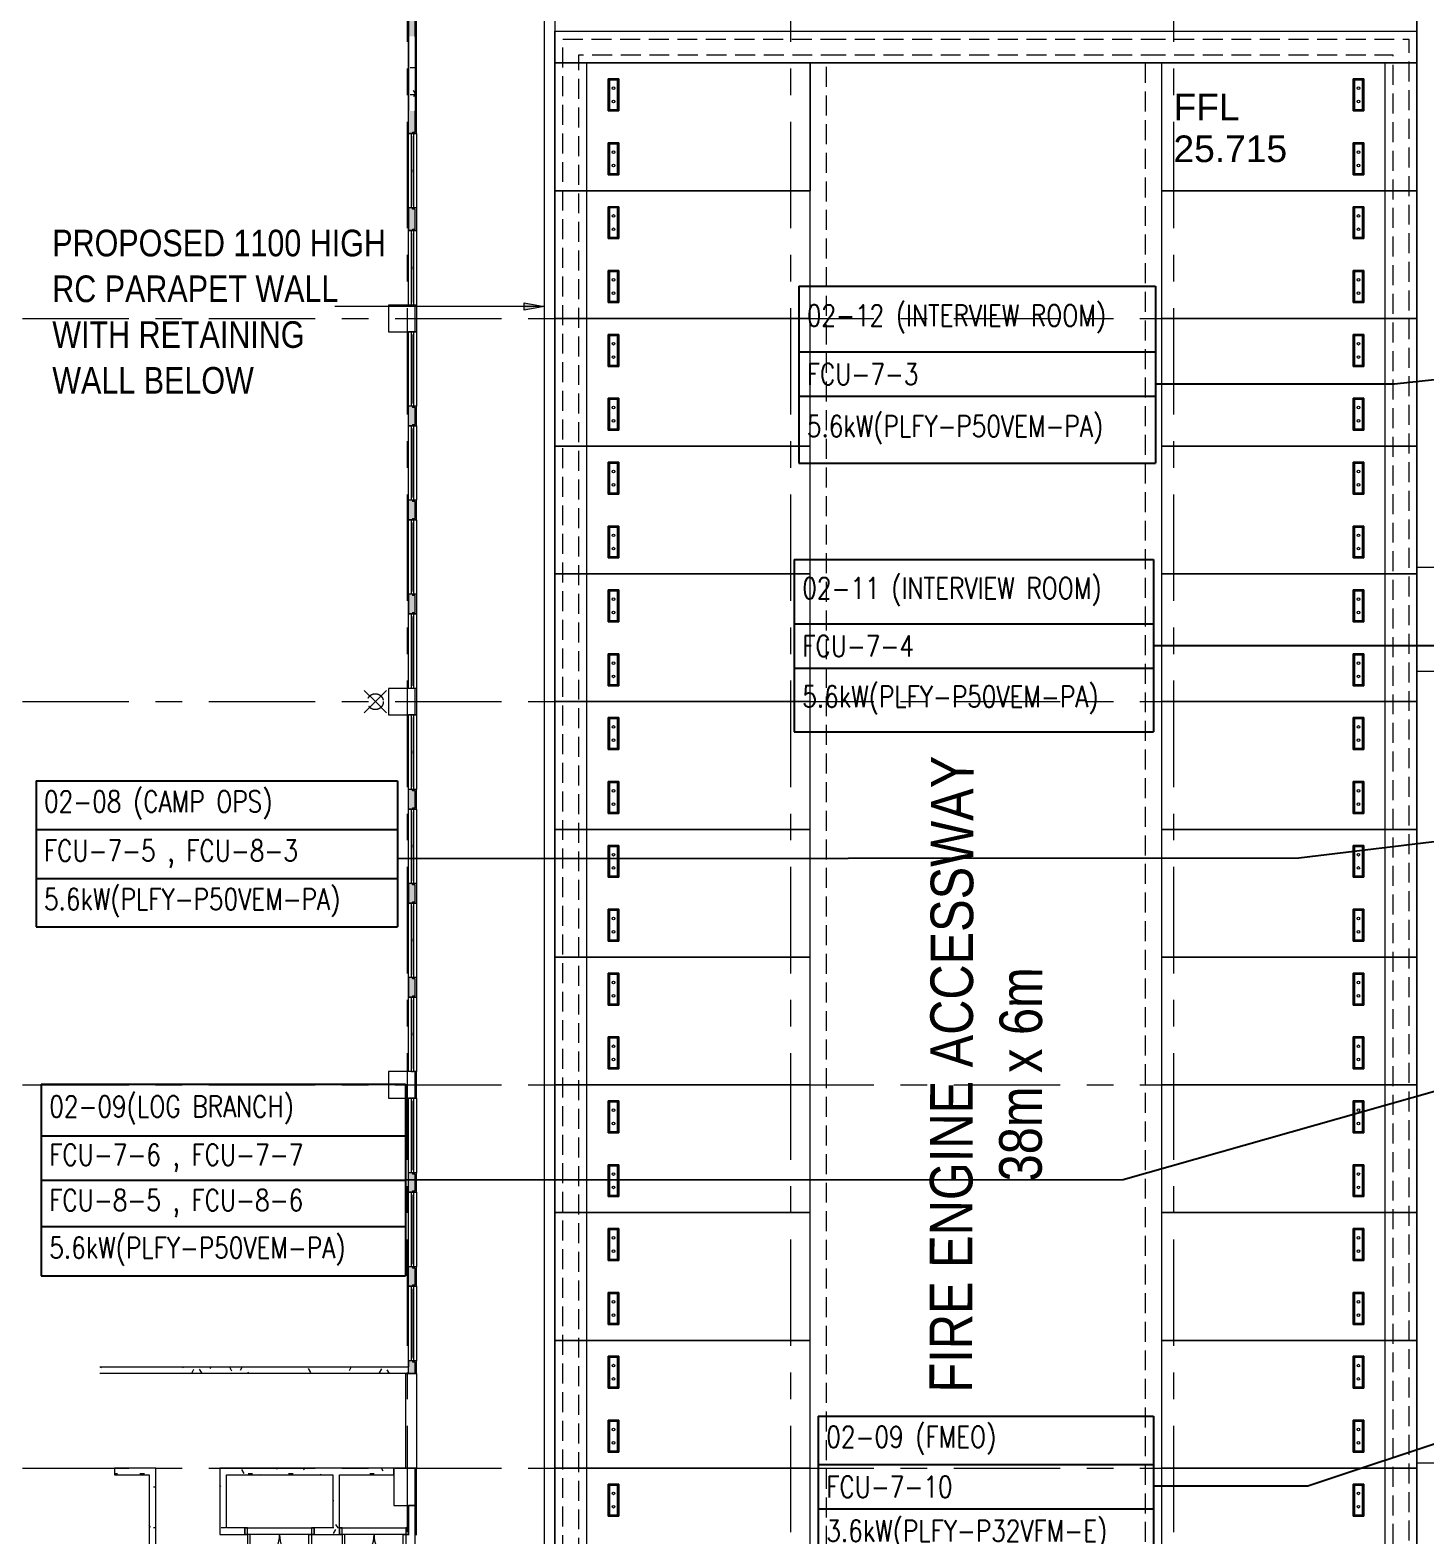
# Model space of a CAD drawing. Header units: millimetres. Extents: x 50620 to 404449, y -131543 to 97.
# Drawn here: x 320024 to 346237, y -108453 to -80181 of the extents above; entities that cross this region are included whole.
import ezdxf

# ---------------------------------------------------------------- set-up
doc = ezdxf.new("R2010")
doc.units = ezdxf.units.MM
doc.linetypes.add('IDA - Grid Line', pattern=[3500, 2000, -500, 500, -500])
doc.linetypes.add('IDA - Hidden 065', pattern=[537.5, 375, -162.5])
for name, color, linetype, lineweight in [('A-_ANOT----_D-1', 8, 'Continuous', 0), ('A-_ANOTTEXT_T', 8, 'Continuous', 0), ('A-_DETA----_E-1', 8, 'Continuous', 9), ('A-_DETA----_E-10', 8, 'IDA - Hidden 065', 9), ('A-_DETA----_E-2', 8, 'IDA - Hidden 065', 9), ('A-_DETA----_ED-2', 8, 'IDA - Hidden 065', 9), ('A-_DOOR----_E', 8, 'Continuous', 9), ('A-_FLOR----_E', 8, 'Continuous', 9), ('A-_FURT----_E', 8, 'Continuous', 9), ('A-_HANR----_E1', 8, 'Continuous', 9), ('A-_HANR----_E3', 8, 'Continuous', 9), ('A-_WALL----_E', 8, 'Continuous', 9), ('A-_WALL----_E-1', 8, 'Continuous', 18), ('A-_WALL----_H-1', 8, 'Continuous', 9), ('A-_WALL----_H-2', 8, 'Continuous', 9), ('A-_WALLPRTN_E', 8, 'Continuous', 9), ('A-_WALLPRTN_E-1', 8, 'Continuous', 18), ('A-_WIND----_E', 8, 'Continuous', 9), ('C-_CPRK----_E', 8, 'Continuous', 9), ('C-PRKG-____-OTLN', 8, 'Continuous', 0), ('C-PRKG-____-OTLN-1', 8, 'Continuous', 0), ('E-LIGHT----E', 8, 'Continuous', 9), ('M-_ARCHI', 8, 'Continuous', 5), ('M_ACMV_ANNOTATION', 7, 'Continuous', 20), ('S-_COLN----_E', 8, 'Continuous', 5), ('S-_COLN----_E-1', 8, 'Continuous', 5)]:
    doc.layers.add(name, color=color, linetype=linetype, lineweight=lineweight)
doc.layers.add('C-PRKG-____-OTLN-2', color=7, linetype='Continuous', lineweight=0, true_color=0x999999)
doc.layers.add('S-_ANOTGRID_E-1', color=9, linetype='IDA - Grid Line', lineweight=5, true_color=0x808080)
doc.styles.add('Arial Narrow', font='ARIALN.TTF', dxfattribs={"height": 100})
doc.styles.add('Arial Narrow_2', font='ARIALN.TTF', dxfattribs={"height": 90})
doc.styles.add('Arial_4', font='arial.ttf', dxfattribs={"height": 500})
doc.styles.add('SIMPLEX', font='simplex.shx', dxfattribs={"width": 0.8})
doc.styles.get("Standard").update_dxf_attribs({"font": 'arial.ttf'})
doc.dimstyles.get("Standard").update_dxf_attribs({"dimtxt": 200, "dimasz": 150, "dimexe": 0.18, "dimexo": 0.0625, "dimgap": 10, "dimtad": 1, "dimtih": 1, "dimtoh": 1, "dimdec": 0, "dimzin": 0, "dimdsep": 46, "dimtxsty": 'Standard', "dimcen": 0.09, "dimclrd": 256, "dimclre": 256, "dimclrt": 256, "dimadec": 0, "dimazin": 0, "dimtfac": 1, "dimtdec": 0, "dimtofl": 0, "dimtmove": 0, "dimatfit": 3, "dimfxl": 1, "dimtolj": 1, "dimtzin": 0, "dimarcsym": 1})
pattern_1 = [(6e-11, (102886.37, 38752.37), (1016, 254), [83.82, -678.18, 83.82, -678.18, -4064]), (6e-11, (102886.37, 38752.37), (1016, 254), [-1524, 83.82, -1440.18, 83.82, -678.18, -1778]), (6e-11, (102886.37, 38752.37), (1016, 254), [-3810, 83.82, -424.18, 83.82, -1186.18]), (120, (103267.37, 38879.37), (-727.97045, 752.8818), [83.82, -678.18, 83.82, -678.18, -4064]), (120, (103267.37, 38879.37), (-727.97045, 752.8818), [-1524, 83.82, -1440.18, 83.82, -678.18, -1778]), (120, (103267.37, 38879.37), (-727.97045, 752.8818), [-3810, 83.82, -424.18, 83.82, -1186.18]), (240, (103394.37, 39387.37), (-288.02955, -1006.8818), [83.82, -678.18, 83.82, -678.18, -4064]), (240, (103394.37, 39387.37), (-288.02955, -1006.8818), [-1524, 83.82, -1440.18, 83.82, -678.18, -1778]), (240, (103394.37, 39387.37), (-288.02955, -1006.8818), [-3810, 83.82, -424.18, 83.82, -1186.18])]

# ---------------------------------------------------------------- blocks, each defined once
blk = doc.blocks.new('*T66')
at = {"layer": 'M_ACMV_ANNOTATION', "color": 0, "linetype": 'ByBlock', "lineweight": -2, "transparency": 16777216}
for p, q in [((0, 0), (6700, 0)), ((0, 0), (0, -3326)), ((6700, 0), (6700, -3326)), ((0, -1237), (6700, -1237)), ((0, -2070), (6700, -2070)), ((0, -3326), (6700, -3326))]:
    blk.add_line(p, q, dxfattribs=at)
at = {"layer": 'M_ACMV_ANNOTATION', "transparency": 16777216, "char_height": 400, "width": 6399.61, "attachment_point": 4, "style": 'SIMPLEX'}
for s, insert in [('02-12 (INTERVIEW ROOM)', (150, -619)), ('{\\Fsimplex|c0;FCU-7-3}', (150, -1654)), ('{\\Fsimplex|c0;5.6kW(PLFY-P50VEM-PA)}', (150, -2698))]:
    blk.add_mtext(s, dxfattribs=dict(at, insert=insert))
blk = doc.blocks.new('*T67')
at = {"layer": 'M_ACMV_ANNOTATION', "color": 0, "linetype": 'ByBlock', "lineweight": -2, "transparency": 16777216}
for p, q in [((0, 0), (6751, 0)), ((0, 0), (0, -3237)), ((6751, 0), (6751, -3237)), ((0, -1206), (6751, -1206)), ((0, -2039), (6751, -2039)), ((0, -3237), (6751, -3237))]:
    blk.add_line(p, q, dxfattribs=at)
at = {"layer": 'M_ACMV_ANNOTATION', "transparency": 16777216, "char_height": 400, "width": 6451.01, "attachment_point": 4, "style": 'SIMPLEX'}
for s, insert in [('02-11 (INTERVIEW ROOM)', (150, -603)), ('{\\Fsimplex|c0;FCU-7-4}', (150, -1622)), ('{\\Fsimplex|c0;5.6kW(PLFY-P50VEM-PA)}', (150, -2638))]:
    blk.add_mtext(s, dxfattribs=dict(at, insert=insert))
blk = doc.blocks.new('*T68')
at = {"layer": 'M_ACMV_ANNOTATION', "color": 0, "linetype": 'ByBlock', "lineweight": -2, "transparency": 16777216}
for p, q in [((0, 0), (6794, 0)), ((0, 0), (0, -2743)), ((6794, 0), (6794, -2743)), ((0, -910), (6794, -910)), ((0, -1833), (6794, -1833)), ((0, -2743), (6794, -2743))]:
    blk.add_line(p, q, dxfattribs=at)
at = {"layer": 'M_ACMV_ANNOTATION', "transparency": 16777216, "char_height": 400, "width": 6493.61, "attachment_point": 4, "style": 'SIMPLEX'}
for s, insert in [('02-08 (CAMP OPS)', (150, -455)), ('{\\Fsimplex|c0;FCU-7-5 , FCU-8-3}', (150, -1371)), ('{\\Fsimplex|c0;5.6kW(PLFY-P50VEM-PA)}', (150, -2288))]:
    blk.add_mtext(s, dxfattribs=dict(at, insert=insert))
blk = doc.blocks.new('*T72')
at = {"layer": 'M_ACMV_ANNOTATION', "color": 0, "linetype": 'ByBlock', "lineweight": -2, "transparency": 16777216}
for p, q in [((0, 0), (6848, 0)), ((0, 0), (0, -3601)), ((6848, 0), (6848, -3601)), ((0, -968), (6848, -968)), ((0, -1802), (6848, -1802)), ((0, -2673), (6848, -2673)), ((0, -3601), (6848, -3601))]:
    blk.add_line(p, q, dxfattribs=at)
at = {"layer": 'M_ACMV_ANNOTATION', "transparency": 16777216, "char_height": 400, "width": 6547.96, "attachment_point": 4, "style": 'SIMPLEX'}
for s, insert in [('02-09(LOG BRANCH)', (150, -484)), ('{\\Fsimplex|c0;FCU-7-6 , FCU-7-7}', (150, -1385)), ('{\\Fsimplex|c0;FCU-8-5 , FCU-8-6}', (150, -2237)), ('{\\Fsimplex|c0;5.6kW(PLFY-P50VEM-PA)}', (150, -3137))]:
    blk.add_mtext(s, dxfattribs=dict(at, insert=insert))
blk = doc.blocks.new('*T91')
at = {"layer": 'M_ACMV_ANNOTATION', "color": 0, "linetype": 'ByBlock', "lineweight": -2, "transparency": 16777216}
for p, q in [((0, 0), (6300, 0)), ((0, 0), (0, -2695)), ((6300, 0), (6300, -2695)), ((0, -910), (6300, -910)), ((0, -1743), (6300, -1743)), ((0, -2695), (6300, -2695))]:
    blk.add_line(p, q, dxfattribs=at)
at = {"layer": 'M_ACMV_ANNOTATION', "transparency": 16777216, "char_height": 400, "width": 6000, "attachment_point": 4, "style": 'SIMPLEX'}
for s, insert in [('02-09 (FMEO)', (150, -455)), ('FCU-7-10', (150, -1326)), ('3.6kW(PLFY-P32VFM-E)', (150, -2219))]:
    blk.add_mtext(s, dxfattribs=dict(at, insert=insert))
blk = doc.blocks.new('IDA - F - Double - Swing - 1300L X 2130H - B3-FTD03 - 2HR-5076456-BLK 2 2ND STOREY PLAN')
at = {"layer": 'A-_DOOR----_E'}
for p, q in [((-600, 662.5), (-550, 662.5)), ((-600, 62.5), (-600, 662.5)), ((-550, 662.5), (-550, 62.5)), ((600, 662.5), (550, 662.5)), ((550, 662.5), (550, 62.5)), ((600, 62.5), (600, 662.5)), ((-600, 62.5), (-650, 62.5)), ((-650, 62.5), (-650, -62.5)), ((-550, 62.5), (-600, 62.5)), ((-600, -62.5), (-600, 62.5)), ((550, 62.5), (600, 62.5)), ((650, 62.5), (600, 62.5)), ((600, 62.5), (600, -62.5)), ((650, -62.5), (650, 62.5)), ((-650, -62.5), (-600, -62.5)), ((600, -62.5), (650, -62.5))]:
    blk.add_line(p, q, dxfattribs=at)
for centre, start, end in [((-600, 62.5), 360, 90), ((600, 62.5), 90, 180)]:
    blk.add_arc(centre, 600, start, end, dxfattribs=at)
blk = doc.blocks.new('IDA - Casement w Top Hung - 2 Panels - 1400L X 1500H - B3-AW05-5114200-BLK 2 2ND STOREY PLAN')
at = {"layer": 'A-_WIND----_E'}
for p, q in [((-700, 17.5), (700, 17.5)), ((-700, 17.5), (-700, -17.5)), ((-650, 17.5), (-615, 17.5)), ((-650, 17.5), (-25, 17.5)), ((-650, 17.5), (650, 17.5)), ((-650, 17.5), (650, 17.5)), ((-615, 17.5), (-35, 17.5)), ((-615, 17.5), (-60, 17.5)), ((-35, 17.5), (0, 17.5)), ((25, 17.5), (-24.9, 17.5)), ((0, 17.5), (35, 17.5)), ((25, 17.5), (650, 17.5)), ((35, 17.5), (615, 17.5)), ((60, 17.5), (615, 17.5)), ((615, 17.5), (650, 17.5)), ((700, 17.5), (700, -17.5)), ((700, -17.5), (-700, -17.5)), ((-615, -17.5), (-650, -17.5)), ((-25, -17.5), (-650, -17.5)), ((650, -17.5), (-650, -17.5)), ((-650, -17.5), (650, -17.5)), ((-35, -17.5), (-615, -17.5)), ((-60, -17.5), (-615, -17.5)), ((0, -17.5), (-35, -17.5)), ((25, -17.5), (-24.9, -17.5)), ((35, -17.5), (0, -17.5)), ((650, -17.5), (25, -17.5)), ((615, -17.5), (35, -17.5)), ((615, -17.5), (60, -17.5)), ((650, -17.5), (615, -17.5))]:
    blk.add_line(p, q, dxfattribs=at)
blk = doc.blocks.new('IDA - Casement w Top Hung - 2 Panels - 1400L X 1500H - B3-AW05-5114201-BLK 2 2ND STOREY PLAN')
at = {"layer": 'A-_WIND----_E'}
for p, q in [((-700, 17.5), (700, 17.5)), ((-700, 17.5), (-700, -17.5)), ((-615, 17.5), (-650, 17.5)), ((-650, 17.5), (-25, 17.5)), ((-650, 17.5), (650, 17.5)), ((650, 17.5), (-650, 17.5)), ((-35, 17.5), (-615, 17.5)), ((-615, 17.5), (-60, 17.5)), ((0, 17.5), (-35, 17.5)), ((-24.9, 17.5), (25, 17.5)), ((35, 17.5), (0, 17.5)), ((25, 17.5), (650, 17.5)), ((615, 17.5), (35, 17.5)), ((60, 17.5), (615, 17.5)), ((650, 17.5), (615, 17.5)), ((700, 17.5), (700, -17.5)), ((700, -17.5), (-700, -17.5)), ((-650, -17.5), (-615, -17.5)), ((-25, -17.5), (-650, -17.5)), ((650, -17.5), (-650, -17.5)), ((650, -17.5), (-650, -17.5)), ((-615, -17.5), (-35, -17.5)), ((-60, -17.5), (-615, -17.5)), ((-35, -17.5), (0, -17.5)), ((-24.9, -17.5), (25, -17.5)), ((0, -17.5), (35, -17.5)), ((650, -17.5), (25, -17.5)), ((35, -17.5), (615, -17.5)), ((615, -17.5), (60, -17.5)), ((615, -17.5), (650, -17.5))]:
    blk.add_line(p, q, dxfattribs=at)
blk = doc.blocks.new('Railing - Railing-3375324-BLK 2 2ND STOREY PLAN')
at = {"layer": 'A-_HANR----_E3'}
for p, q in [((71972, -6126), (72172, -6126)), ((71972, -7901), (71972, -6126)), ((72172, -6126), (72172, -7901)), ((72172, -7901), (71972, -7901))]:
    blk.add_line(p, q, dxfattribs=at)
blk = doc.blocks.new('IDA - Rectangle Column - 500 x 500-6223883-BLK 2 2ND STOREY PLAN')
at = {"layer": 'S-_COLN----_E-1'}
for p, q in [((250, 250), (-250, 250)), ((-250, 250), (-250, -250)), ((250, -250), (250, 250)), ((-250, -250), (250, -250))]:
    blk.add_line(p, q, dxfattribs=at)
blk = doc.blocks.new('IDA - Rectangle Column - 400 x 700-6230627-BLK 2 2ND STOREY PLAN')
at = {"layer": 'S-_COLN----_E-1'}
for p, q in [((200, 350), (-200, 350)), ((-200, 350), (-200, -350)), ((200, -350), (200, 350)), ((-200, -350), (200, -350))]:
    blk.add_line(p, q, dxfattribs=at)
blk = doc.blocks.new('IDA- Fire Extinguisher - 9kg ABC-6822011-BLK 2 2ND STOREY PLAN')
at = {"layer": 'A-_DETA----_ED-2'}
for p in [(-212, -38), (-212, -462), (212, -38), (212, -462)]:
    blk.add_line(p, (0, -250), dxfattribs=at)
blk.add_circle((0, -250), 150, dxfattribs=at)
blk = doc.blocks.new('IDA - Parking Lots - 4800L X 2400W - Non Perforated-5072218-SITE_2ND STOREY PLAN')
at = {"layer": 'C-PRKG-____-OTLN'}
for p, q in [((0, 0), (0, -4800)), ((900, -1000), (300, -1000)), ((300, -1000), (300, -1200)), ((300, -1000), (900, -1000)), ((300, -1000), (325, -1025)), ((300, -1200), (300, -1000)), ((875, -1025), (325, -1025)), ((325, -1025), (325, -1175)), ((900, -1000), (875, -1025)), ((875, -1175), (875, -1025)), ((900, -1200), (900, -1000)), ((900, -1000), (900, -1200)), ((1500, -1000), (2100, -1000)), ((1500, -1000), (1525, -1025)), ((1500, -1200), (1500, -1000)), ((2100, -1000), (1500, -1000)), ((1500, -1000), (1500, -1200)), ((2075, -1025), (1525, -1025)), ((1525, -1025), (1525, -1175)), ((2100, -1000), (2075, -1025)), ((2075, -1175), (2075, -1025)), ((2100, -1000), (2100, -1200)), ((2100, -1200), (2100, -1000)), ((325, -1175), (300, -1200)), ((300, -1200), (900, -1200)), ((900, -1200), (300, -1200)), ((325, -1175), (875, -1175)), ((900, -1200), (875, -1175)), ((1500, -1200), (1525, -1175)), ((2100, -1200), (1500, -1200)), ((1500, -1200), (2100, -1200)), ((1525, -1175), (2075, -1175)), ((2075, -1175), (2100, -1200)), ((0, -4800), (2400, -4800))]:
    blk.add_line(p, q, dxfattribs=at)
for centre in [(475, -1100), (725, -1100), (1675, -1100), (1925, -1100)]:
    blk.add_circle(centre, 25, dxfattribs=at)
at = {"layer": 'C-PRKG-____-OTLN-1'}
for p, q in [((0, -4800), (0, 0)), ((0, 0), (2400, 0)), ((2400, 0), (2400, -4800)), ((300, -1200), (300, -1000)), ((300, -1000), (900, -1000)), ((900, -1000), (900, -1200)), ((1500, -1200), (1500, -1000)), ((1500, -1000), (2100, -1000)), ((2100, -1000), (2100, -1200)), ((900, -1200), (300, -1200)), ((2100, -1200), (1500, -1200))]:
    blk.add_line(p, q, dxfattribs=at)
at = {"layer": 'C-PRKG-____-OTLN-2'}
for p, q in [((2400, 0), (0, 0)), ((2400, -4800), (2400, 0)), ((2400, -4800), (0, -4800))]:
    blk.add_line(p, q, dxfattribs=at)
blk = doc.blocks.new('IDA - Parking Lots - 4800L X 2400W - Non Perforated-V170-SITE_2ND STOREY PLAN')
at = {"layer": 'C-_CPRK----_E'}
for p, q in [((0, 0), (0, -4800)), ((2400, -4800), (2400, 0)), ((900, -1000), (300, -1000)), ((300, -1000), (300, -1200)), ((300, -1000), (900, -1000)), ((300, -1000), (325, -1025)), ((300, -1200), (300, -1000)), ((875, -1025), (325, -1025)), ((325, -1025), (325, -1175)), ((900, -1000), (875, -1025)), ((875, -1175), (875, -1025)), ((900, -1200), (900, -1000)), ((900, -1000), (900, -1200)), ((1500, -1000), (2100, -1000)), ((1500, -1000), (1525, -1025)), ((1500, -1200), (1500, -1000)), ((2100, -1000), (1500, -1000)), ((1500, -1000), (1500, -1200)), ((2075, -1025), (1525, -1025)), ((1525, -1025), (1525, -1175)), ((2100, -1000), (2075, -1025)), ((2075, -1175), (2075, -1025)), ((2100, -1000), (2100, -1200)), ((2100, -1200), (2100, -1000)), ((325, -1175), (300, -1200)), ((300, -1200), (900, -1200)), ((900, -1200), (300, -1200)), ((325, -1175), (875, -1175)), ((900, -1200), (875, -1175)), ((1500, -1200), (1525, -1175)), ((2100, -1200), (1500, -1200)), ((1500, -1200), (2100, -1200)), ((1525, -1175), (2075, -1175)), ((2075, -1175), (2100, -1200)), ((0, -4800), (2400, -4800))]:
    blk.add_line(p, q, dxfattribs=at)
for centre in [(475, -1100), (725, -1100), (1675, -1100), (1925, -1100)]:
    blk.add_circle(centre, 25, dxfattribs=at)
blk = doc.blocks.new('IDA - Parking Lots - 4800L X 2400W - Non Perforated-V171-SITE_2ND STOREY PLAN')
at = {"layer": 'C-_CPRK----_E'}
for p, q in [((2400, -4800), (2400, 0)), ((900, -1000), (300, -1000)), ((300, -1000), (300, -1200)), ((300, -1000), (900, -1000)), ((300, -1000), (325, -1025)), ((300, -1200), (300, -1000)), ((875, -1025), (325, -1025)), ((325, -1025), (325, -1175)), ((900, -1000), (875, -1025)), ((875, -1175), (875, -1025)), ((900, -1200), (900, -1000)), ((900, -1000), (900, -1200)), ((1500, -1000), (2100, -1000)), ((1500, -1000), (1525, -1025)), ((1500, -1200), (1500, -1000)), ((2100, -1000), (1500, -1000)), ((1500, -1000), (1500, -1200)), ((2075, -1025), (1525, -1025)), ((1525, -1025), (1525, -1175)), ((2100, -1000), (2075, -1025)), ((2075, -1175), (2075, -1025)), ((2100, -1000), (2100, -1200)), ((2100, -1200), (2100, -1000)), ((325, -1175), (300, -1200)), ((300, -1200), (900, -1200)), ((900, -1200), (300, -1200)), ((325, -1175), (875, -1175)), ((900, -1200), (875, -1175)), ((1500, -1200), (1525, -1175)), ((2100, -1200), (1500, -1200)), ((1500, -1200), (2100, -1200)), ((1525, -1175), (2075, -1175)), ((2075, -1175), (2100, -1200)), ((0, -4800), (2400, -4800))]:
    blk.add_line(p, q, dxfattribs=at)
for centre in [(475, -1100), (725, -1100), (1675, -1100), (1925, -1100)]:
    blk.add_circle(centre, 25, dxfattribs=at)
blk = doc.blocks.new('ARCHI 2ND_2024 09 11')
at = {"layer": 'A-_ANOTTEXT_T', "lineweight": 5}
blk.add_hatch(color=8, dxfattribs=at).paths.add_polyline_path([(-55300, -57375.7), (-55675, -57441.8), (-55675, -57309.6)])
at = {"layer": 'A-_WALL----_H-1', "lineweight": 5}
h = blk.add_hatch(dxfattribs=at)
h.set_pattern_fill('FP_3', color=8, style=0, pattern_type=2)
h.set_pattern_definition(pattern_1)
h.paths.add_polyline_path([(-63650, -77300), (-63650, -77425), (-57850, -77425), (-57850, -77300)])
h = blk.add_hatch(dxfattribs=at)
h.set_pattern_fill('FP_3', color=8, style=0, pattern_type=2)
h.set_pattern_definition(pattern_1)
h.paths.add_polyline_path([(-62600, -79325), (-62600, -79200), (-63375, -79200), (-63375, -79325), (-62725, -79325)])
h = blk.add_hatch(dxfattribs=at)
h.set_pattern_fill('FP_3', color=8, style=0, pattern_type=2)
h.set_pattern_definition(pattern_1)
h.paths.add_polyline_path([(-62600, -81775), (-62600, -79325), (-62725, -79325), (-62725, -81775)])
h = blk.add_hatch(dxfattribs=at)
h.set_pattern_fill('FP_3', color=8, style=0, pattern_type=2)
h.set_pattern_definition(pattern_1)
h.paths.add_polyline_path([(-61400, -80450), (-61275, -80450), (-61275, -79200), (-61400, -79200), (-61400, -79325)])
h = blk.add_hatch(dxfattribs=at)
h.set_pattern_fill('FP_3', color=8, style=0, pattern_type=2)
h.set_pattern_definition(pattern_1)
h.paths.add_polyline_path([(-59275, -79325), (-58125, -79325), (-58125, -79200), (-61275, -79200), (-61275, -79325), (-59397.3, -79325)])
h = blk.add_hatch(dxfattribs=at)
h.set_pattern_fill('FP_3', color=8, style=0, pattern_type=2)
h.set_pattern_definition(pattern_1)
h.paths.add_polyline_path([(-59275, -80325), (-59150, -80325), (-59150, -79325), (-59275, -79325), (-59275, -79900)])
h = blk.add_hatch(dxfattribs=at)
h.set_pattern_fill('FP_3', color=8, style=0, pattern_type=2)
h.set_pattern_definition(pattern_1)
h.paths.add_polyline_path([(-59275, -80450), (-59150, -80450), (-59150, -80325), (-59625, -80325), (-59625, -80450), (-59397.3, -80450)])
h.paths.add_polyline_path([(-61275, -80450), (-60925, -80450), (-60925, -80325), (-61275, -80325), (-61275, -80387.5)])
at = {"layer": 'A-_WALL----_H-2', "lineweight": 5}
h = blk.add_hatch(dxfattribs=at)
h.set_pattern_fill('FP_3', color=8, style=0, pattern_type=2)
h.set_pattern_definition(pattern_1)
h.paths.add_polyline_path([(-57775, -77425), (-57725, -77425), (-57725, -77208.2), (-57775, -77208.2), (-57775, -77183.2), (-57850, -77183.2), (-57850, -77425)])
h.paths.add_polyline_path([(-57775, -75783.2), (-57775, -75758.2), (-57725, -75758.2), (-57725, -75441.6), (-57775, -75441.6), (-57775, -75416.6), (-57850, -75416.6), (-57850, -75783.2), (-57778.9, -75783.2)])
h.paths.add_polyline_path([(-57778.9, -74016.6), (-57775, -74016.6), (-57775, -73991.6), (-57725, -73991.6), (-57725, -73675), (-57775, -73675), (-57775, -73650), (-57850, -73650), (-57850, -74016.6), (-57792.7, -74016.6)])
h.paths.add_polyline_path([(-57778.9, -70350), (-57775, -70350), (-57775, -70325), (-57725, -70325), (-57725, -70008.4), (-57775, -70008.4), (-57775, -69983.4), (-57850, -69983.4), (-57850, -70350), (-57792.7, -70350)])
h.paths.add_polyline_path([(-57775, -68583.4), (-57775, -68558.4), (-57725, -68558.4), (-57725, -68241.8), (-57775, -68241.8), (-57775, -68216.8), (-57850, -68216.8), (-57850, -68583.4), (-57778.9, -68583.4)])
h.paths.add_polyline_path([(-57775, -66816.8), (-57775, -66791.8), (-57725, -66791.8), (-57725, -66475), (-57775, -66475), (-57775, -66450), (-57850, -66450), (-57850, -66816.8), (-57778.9, -66816.8)])
h.paths.add_polyline_path([(-57850, -63150), (-57775, -63150), (-57775, -63125), (-57725, -63125), (-57725, -62808.4), (-57775, -62808.4), (-57775, -62783.4), (-57850, -62783.4)])
h.paths.add_polyline_path([(-57792.7, -61383.4), (-57775, -61383.4), (-57775, -61358.4), (-57725, -61358.4), (-57725, -61041.8), (-57775, -61041.8), (-57775, -61016.8), (-57850, -61016.8), (-57850, -61383.4)])
h.paths.add_polyline_path([(-57792.7, -59616.8), (-57775, -59616.8), (-57775, -59591.8), (-57725, -59591.8), (-57725, -59275), (-57775, -59272.5), (-57775, -59250), (-57850, -59250), (-57850, -59616.8)])
h.paths.add_polyline_path([(-57792.7, -55950), (-57775, -55950), (-57775, -55925), (-57725, -55925), (-57725, -55550), (-57775, -55550), (-57775, -55525), (-57850, -55525), (-57850, -55950)])
h.paths.add_polyline_path([(-57850, -54125), (-57775, -54125), (-57775, -54100), (-57725, -54100), (-57725, -53700), (-57850, -53700)])
h.paths.add_polyline_path([(-57725, -52300), (-57725, -50650), (-57850, -50650), (-57850, -52300)])
h = blk.add_hatch(dxfattribs=at)
h.set_pattern_fill('FP_3', color=8, style=0, pattern_type=2)
h.set_pattern_definition(pattern_1)
h.paths.add_polyline_path([(-57725, -53700), (-57725, -52300), (-57850, -52300), (-57850, -53700)])
at = {"color": 8, "lineweight": 5}
blk.add_line((-55100, -52800), (-38900, -52800), dxfattribs=at)
at = {"layer": 'A-_ANOTTEXT_T', "color": 8, "lineweight": 5}
for p, q in [((-55300, -57375.7), (-59234.6, -57375.7)), ((-55675, -57441.8), (-55675, -57309.6)), ((-55675, -57309.6), (-55300, -57375.7)), ((-55300, -57375.7), (-55675, -57441.8))]:
    blk.add_line(p, q, dxfattribs=at)
at = {"layer": 'A-_DETA----_E-1', "color": 8, "lineweight": 5}
blk.add_line((-50000, -52800), (-44000, -52800), dxfattribs=at)
at = {"layer": 'A-_DETA----_E-1', "color": 8, "lineweight": 5, "flags": 128}
for points in [[(-50300, -91200), (-55100, -91200), (-55100, -52200), (-38900, -52200), (-38900, -80950), (-38900, -80950)], [(-50000, -90600), (-54500, -90600), (-54500, -52800), (-50000, -52800)], [(-44000, -52800), (-39500, -52800), (-39500, -81050), (-39500, -90600), (-44000, -90600)]]:
    blk.add_lwpolyline(points, dxfattribs=at)
at = {"layer": 'A-_DETA----_E-10', "lineweight": 5, "flags": 128}
blk.add_lwpolyline([(-44000, -90800), (-44000, -52800), (-50000, -52800), (-50000, -90800)], close=True, dxfattribs=at)
at = {"layer": 'A-_DETA----_E-2', "color": 8, "lineweight": 5}
for p, q in [((-50000, -52350), (-44000, -52350)), ((-50000, -52650), (-44000, -52650))]:
    blk.add_line(p, q, dxfattribs=at)
at = {"layer": 'A-_DETA----_E-2', "color": 8, "lineweight": 5, "flags": 128}
for points in [[(-54950, -91048.9), (-54950, -52350), (-50000, -52350)], [(-44000, -52350), (-39050, -52350), (-39050, -81050)], [(-50000, -90750), (-54650, -90750), (-54650, -52650), (-50000, -52650)], [(-44000, -52650), (-39350, -52650), (-39350, -81050), (-39350, -90750), (-50000, -90750)]]:
    blk.add_lwpolyline(points, dxfattribs=at)
at = {"layer": 'A-_FLOR----_E', "color": 8, "lineweight": 5}
for p, q in [((-55100, -50500), (-55100, -52800)), ((-38900, -52800), (-38900, -50400)), ((-57850, -57350), (-57850, -50650)), ((-57725, -52300), (-57725, -50650)), ((-38900, -52800), (-55100, -52800)), ((-55100, -52800), (-55100, -91200)), ((-55100, -52800), (-38900, -52800)), ((-38900, -91200), (-38900, -52800)), ((-57725, -54100), (-57725, -53700)), ((-57725, -55925), (-57725, -55550)), ((-57725, -57825), (-57725, -57375)), ((-57850, -64550), (-57850, -57850)), ((-57725, -59591.8), (-57725, -59275)), ((-57725, -61358.4), (-57725, -61041.8)), ((-57725, -63125), (-57725, -62808.4)), ((-57725, -65025), (-57725, -64575)), ((-57850, -71750), (-57850, -65050)), ((-57725, -66791.8), (-57725, -66475)), ((-57725, -68558.4), (-57725, -68241.8)), ((-57725, -70325), (-57725, -70008.4)), ((-57725, -72225), (-57725, -71775)), ((-57850, -77300), (-57850, -72250)), ((-57725, -73991.6), (-57725, -73675)), ((-57725, -75758.2), (-57725, -75441.6)), ((-63650, -77300), (-57850, -77300)), ((-57725, -77425), (-57725, -77208.2)), ((-57725, -81900), (-57725, -79200))]:
    blk.add_line(p, q, dxfattribs=at)
at = {"layer": 'A-_WALL----_E', "color": 8, "lineweight": 5}
for p, q in [((-55300, -50500), (-55300, -95600)), ((-55100, -50500), (-55100, -95600)), ((-38900, -50400), (-38900, -98932.1)), ((-57725, -52300), (-57725, -51787.5)), ((-57725, -52300), (-57700, -52300)), ((-57700, -52300), (-57725, -52300)), ((-57725, -52300), (-57725, -53700)), ((-57700, -53700), (-57725, -53700)), ((-57725, -54100), (-57725, -53700)), ((-57725, -53700), (-57700, -53700)), ((-57850, -55525), (-57850, -54125)), ((-57850, -54125), (-57700, -54125)), ((-57775, -54100), (-57775, -54125)), ((-57775, -54100), (-57725, -54100)), ((-57700, -54125), (-57700, -55525)), ((-57700, -55525), (-57850, -55525)), ((-57775, -55525), (-57775, -55550)), ((-57725, -55550), (-57775, -55550)), ((-57725, -55925), (-57725, -55550)), ((-57850, -57350), (-57850, -55950)), ((-57850, -55950), (-57700, -55950)), ((-57775, -55925), (-57775, -55950)), ((-57775, -55925), (-57725, -55925)), ((-57700, -55950), (-57700, -57350)), ((-57700, -57350), (-57850, -57350)), ((-57725, -57825), (-57725, -57375)), ((-57850, -59250), (-57850, -57850)), ((-57850, -57850), (-57700, -57850)), ((-57700, -57850), (-57700, -59250)), ((-57700, -59250), (-57850, -59250)), ((-57775, -59250), (-57775, -59275)), ((-57725, -59275), (-57775, -59275)), ((-57725, -59591.8), (-57725, -59275)), ((-57850, -61016.8), (-57850, -59616.8)), ((-57850, -59616.8), (-57700, -59616.8)), ((-57775, -59591.8), (-57775, -59616.8)), ((-57775, -59591.8), (-57725, -59591.8)), ((-57700, -59616.8), (-57700, -61016.8)), ((-57700, -61016.8), (-57850, -61016.8)), ((-57775, -61016.8), (-57775, -61041.8)), ((-57725, -61041.8), (-57775, -61041.8)), ((-57725, -61358.4), (-57725, -61041.8)), ((-57850, -62783.4), (-57850, -61383.4)), ((-57850, -61383.4), (-57700, -61383.4)), ((-57775, -61358.4), (-57775, -61383.4)), ((-57775, -61358.4), (-57725, -61358.4)), ((-57700, -61383.4), (-57700, -62783.4)), ((-57700, -62783.4), (-57850, -62783.4)), ((-57775, -62783.4), (-57775, -62808.4)), ((-57725, -62808.4), (-57775, -62808.4)), ((-57725, -63125), (-57725, -62808.4)), ((-57850, -64550), (-57850, -63150)), ((-57850, -63150), (-57700, -63150)), ((-57775, -63125), (-57775, -63150)), ((-57775, -63125), (-57725, -63125)), ((-57700, -63150), (-57700, -64550)), ((-57700, -64550), (-57850, -64550)), ((-57725, -65025), (-57725, -64575)), ((-57850, -66450), (-57850, -65050)), ((-57850, -65050), (-57700, -65050)), ((-57700, -65050), (-57700, -66450)), ((-57700, -66450), (-57850, -66450)), ((-57775, -66450), (-57775, -66475)), ((-57725, -66475), (-57775, -66475)), ((-57725, -66791.8), (-57725, -66475)), ((-57850, -68216.8), (-57850, -66816.8)), ((-57850, -66816.8), (-57700, -66816.8)), ((-57775, -66791.8), (-57775, -66816.8)), ((-57775, -66791.8), (-57725, -66791.8)), ((-57700, -66816.8), (-57700, -68216.8)), ((-57700, -68216.8), (-57850, -68216.8)), ((-57775, -68216.8), (-57775, -68241.8)), ((-57725, -68241.8), (-57775, -68241.8)), ((-57725, -68558.4), (-57725, -68241.8)), ((-57850, -69983.4), (-57850, -68583.4)), ((-57850, -68583.4), (-57700, -68583.4)), ((-57775, -68558.4), (-57775, -68583.4)), ((-57775, -68558.4), (-57725, -68558.4)), ((-57700, -68583.4), (-57700, -69983.4)), ((-57700, -69983.4), (-57850, -69983.4)), ((-57775, -69983.4), (-57775, -70008.4)), ((-57725, -70008.4), (-57775, -70008.4)), ((-57725, -70325), (-57725, -70008.4)), ((-57850, -71750), (-57850, -70350)), ((-57850, -70350), (-57700, -70350)), ((-57775, -70325), (-57775, -70350)), ((-57775, -70325), (-57725, -70325)), ((-57700, -70350), (-57700, -71750)), ((-57700, -71750), (-57850, -71750)), ((-57725, -72225), (-57725, -71775)), ((-57850, -73650), (-57850, -72250)), ((-57850, -72250), (-57700, -72250)), ((-57700, -72250), (-57700, -73650)), ((-57700, -73650), (-57850, -73650)), ((-57775, -73650), (-57775, -73675)), ((-57725, -73675), (-57775, -73675)), ((-57725, -73991.6), (-57725, -73675)), ((-57850, -75416.6), (-57850, -74016.6)), ((-57850, -74016.6), (-57700, -74016.6)), ((-57775, -73991.6), (-57775, -74016.6)), ((-57775, -73991.6), (-57725, -73991.6)), ((-57700, -74016.6), (-57700, -75416.6)), ((-57700, -75416.6), (-57850, -75416.6)), ((-57775, -75416.6), (-57775, -75441.6)), ((-57725, -75441.6), (-57775, -75441.6)), ((-57725, -75758.2), (-57725, -75441.6)), ((-57775, -75758.2), (-57775, -75783.2)), ((-57775, -75758.2), (-57725, -75758.2)), ((-57850, -77183.2), (-57850, -75783.2)), ((-57850, -75783.2), (-57700, -75783.2)), ((-57700, -75783.2), (-57700, -77183.2)), ((-57700, -77183.2), (-57850, -77183.2)), ((-57775, -77183.2), (-57775, -77208.2)), ((-57850, -77425), (-57850, -77300)), ((-57725, -77208.2), (-57775, -77208.2)), ((-57725, -77425), (-57725, -77208.2)), ((-57725, -79200), (-57725, -79900)), ((-57725, -79900), (-57850, -79900)), ((-57725, -79900), (-57725, -80460))]:
    blk.add_line(p, q, dxfattribs=at)
at = {"layer": 'A-_WALL----_E-1', "color": 8, "lineweight": 5}
for p, q in [((-57850, -50650), (-57850, -52300)), ((-57700, -52300), (-57700, -51787.5)), ((-57850, -52300), (-57850, -53700)), ((-57700, -53700), (-57700, -52300)), ((-57850, -54125), (-57850, -53700)), ((-57700, -54125), (-57700, -53700)), ((-57700, -54125), (-57850, -54125)), ((-57850, -55525), (-57850, -55950)), ((-57700, -55525), (-57850, -55525)), ((-57700, -55525), (-57700, -55950)), ((-57700, -55950), (-57850, -55950)), ((-57700, -57350), (-57850, -57350)), ((-57700, -57350), (-57700, -57850)), ((-57700, -57850), (-57850, -57850)), ((-57850, -59616.8), (-57850, -59250)), ((-57700, -59250), (-57850, -59250)), ((-57700, -59616.8), (-57700, -59250)), ((-57700, -59616.8), (-57850, -59616.8)), ((-57850, -61383.4), (-57850, -61016.8)), ((-57700, -61016.8), (-57850, -61016.8)), ((-57700, -61383.4), (-57700, -61016.8)), ((-57700, -61383.4), (-57850, -61383.4)), ((-57850, -62783.4), (-57850, -63150)), ((-57700, -62783.4), (-57850, -62783.4)), ((-57700, -62783.4), (-57700, -63150)), ((-57700, -63150), (-57850, -63150)), ((-57700, -64550), (-57850, -64550)), ((-57700, -64550), (-57700, -65050)), ((-57700, -65050), (-57850, -65050)), ((-57850, -66816.8), (-57850, -66450)), ((-57700, -66450), (-57850, -66450)), ((-57700, -66816.8), (-57700, -66450)), ((-57700, -66816.8), (-57850, -66816.8)), ((-57850, -68216.8), (-57850, -68583.4)), ((-57700, -68216.8), (-57850, -68216.8)), ((-57700, -68216.8), (-57700, -68583.4)), ((-57700, -68583.4), (-57850, -68583.4)), ((-57850, -69983.4), (-57850, -70350)), ((-57700, -69983.4), (-57850, -69983.4)), ((-57700, -69983.4), (-57700, -70350)), ((-57700, -70350), (-57850, -70350)), ((-57700, -71750), (-57850, -71750)), ((-57700, -72250), (-57700, -71750)), ((-57700, -72250), (-57850, -72250)), ((-57850, -74016.6), (-57850, -73650)), ((-57700, -73650), (-57850, -73650)), ((-57700, -74016.6), (-57700, -73650)), ((-57700, -74016.6), (-57850, -74016.6)), ((-57850, -75783.2), (-57850, -75416.6)), ((-57700, -75416.6), (-57850, -75416.6)), ((-57700, -75783.2), (-57700, -75416.6)), ((-57700, -75783.2), (-57850, -75783.2)), ((-57850, -77183.2), (-57850, -77300)), ((-57700, -77183.2), (-57850, -77183.2)), ((-57700, -77425), (-57700, -77183.2)), ((-57700, -77425), (-57850, -77425)), ((-57700, -79200), (-57725, -79200)), ((-57700, -80460), (-57700, -79200)), ((-57850, -79900), (-57850, -80460))]:
    blk.add_line(p, q, dxfattribs=at)
at = {"layer": 'A-_WALLPRTN_E', "color": 8, "lineweight": 5}
for p, q in [((-58125, -79325), (-58125, -79200)), ((-60925, -80325), (-59625, -80325)), ((-59625, -80450), (-60925, -80450)), ((-59150, -80325), (-57850, -80325)), ((-57850, -80450), (-59150, -80450)), ((-57850, -80450), (-57850, -80325))]:
    blk.add_line(p, q, dxfattribs=at)
at = {"layer": 'A-_WALLPRTN_E-1', "color": 8, "lineweight": 5}
for p, q in [((-63650, -77300), (-57850, -77300)), ((-57850, -77425), (-63650, -77425)), ((-62600, -79200), (-63375, -79200)), ((-63375, -79200), (-63375, -79325)), ((-63375, -79325), (-62725, -79325)), ((-62725, -79325), (-62725, -81775)), ((-62600, -79325), (-62600, -79200)), ((-62600, -81775), (-62600, -79325)), ((-61275, -79200), (-61400, -79200)), ((-61400, -79200), (-61400, -80450)), ((-58125, -79200), (-61275, -79200)), ((-61275, -80325), (-61275, -79325)), ((-61275, -79325), (-59275, -79325)), ((-59275, -79325), (-59275, -80325)), ((-59150, -79325), (-58125, -79325)), ((-59150, -80325), (-59150, -79325)), ((-61400, -80450), (-61275, -80450)), ((-60925, -80325), (-61275, -80325)), ((-61275, -80450), (-60925, -80450)), ((-60925, -80450), (-60925, -80325)), ((-59275, -80325), (-59625, -80325)), ((-59625, -80325), (-59625, -80450)), ((-59625, -80450), (-59150, -80450)), ((-59150, -80450), (-59150, -80325))]:
    blk.add_line(p, q, dxfattribs=at)
at = {"layer": 'E-LIGHT----E', "color": 8, "lineweight": 5}
for points in [[(-38900, -64226.7), (-38100, -64226.7), (-38100, -62276.7), (-38900, -62276.7)], [(-38900, -81057.4), (-38100, -81057.4), (-38100, -79107.4), (-38900, -79107.4)]]:
    blk.add_lwpolyline(points, close=True, dxfattribs=at)
at = {"layer": 'S-_ANOTGRID_E-1', "color": 8, "lineweight": 5}
for p, q in [((-57875, 26594.8), (-57875, -93697.5)), ((-50675, 26594.8), (-50675, -93697.5)), ((-43475, 26594.8), (-43475, -93697.5)), ((-72105.2, -57600), (-40813.8, -57600)), ((-72105.2, -64800), (-40813.8, -64800)), ((-72105.2, -72000), (-40813.8, -72000)), ((-72105.2, -79200), (-40813.8, -79200))]:
    blk.add_line(p, q, dxfattribs=at)
at = {"layer": 'A-_DOOR----_E', "color": 8, "lineweight": 5, "rotation": 180.0000000000585}
for p in [(-60275, -80387.5), (-58500, -80387.5)]:
    blk.add_blockref('IDA - F - Double - Swing - 1300L X 2130H - B3-FTD03 - 2HR-5076456-BLK 2 2ND STOREY PLAN', p, dxfattribs=at)
at = {"layer": 'A-_FURT----_E', "color": 8, "lineweight": 5, "rotation": 270.0000000000586}
blk.add_blockref('IDA- Fire Extinguisher - 9kg ABC-6822011-BLK 2 2ND STOREY PLAN', (-58225, -64800), dxfattribs=at)
at = {"layer": 'A-_HANR----_E1', "color": 8, "lineweight": 5}
blk.add_blockref('Railing - Railing-3375324-BLK 2 2ND STOREY PLAN', (-129871.6, -71298.5), dxfattribs=at)
at = {"layer": 'A-_WIND----_E', "color": 8, "lineweight": 5}
for name, p, rotation in [('IDA - Casement w Top Hung - 2 Panels - 1400L X 1500H - B3-AW05-5114200-BLK 2 2ND STOREY PLAN', (-57775.2, -54825), 90.0000000000586), ('IDA - Casement w Top Hung - 2 Panels - 1400L X 1500H - B3-AW05-5114200-BLK 2 2ND STOREY PLAN', (-57775.2, -56650), 90.0000000000586), ('IDA - Casement w Top Hung - 2 Panels - 1400L X 1500H - B3-AW05-5114201-BLK 2 2ND STOREY PLAN', (-57775.2, -58550), 270.0000000000586), ('IDA - Casement w Top Hung - 2 Panels - 1400L X 1500H - B3-AW05-5114201-BLK 2 2ND STOREY PLAN', (-57775.2, -60316.8), 270.0000000000586), ('IDA - Casement w Top Hung - 2 Panels - 1400L X 1500H - B3-AW05-5114201-BLK 2 2ND STOREY PLAN', (-57775.2, -62083.4), 270.0000000000586), ('IDA - Casement w Top Hung - 2 Panels - 1400L X 1500H - B3-AW05-5114201-BLK 2 2ND STOREY PLAN', (-57775.2, -63850), 270.0000000000586), ('IDA - Casement w Top Hung - 2 Panels - 1400L X 1500H - B3-AW05-5114200-BLK 2 2ND STOREY PLAN', (-57775.2, -65750), 90.0000000000586), ('IDA - Casement w Top Hung - 2 Panels - 1400L X 1500H - B3-AW05-5114200-BLK 2 2ND STOREY PLAN', (-57775.2, -67516.8), 90.0000000000586), ('IDA - Casement w Top Hung - 2 Panels - 1400L X 1500H - B3-AW05-5114200-BLK 2 2ND STOREY PLAN', (-57775.2, -69283.4), 90.0000000000586), ('IDA - Casement w Top Hung - 2 Panels - 1400L X 1500H - B3-AW05-5114200-BLK 2 2ND STOREY PLAN', (-57775.2, -71050), 90.0000000000586), ('IDA - Casement w Top Hung - 2 Panels - 1400L X 1500H - B3-AW05-5114201-BLK 2 2ND STOREY PLAN', (-57775.2, -72950), 270.0000000000586), ('IDA - Casement w Top Hung - 2 Panels - 1400L X 1500H - B3-AW05-5114201-BLK 2 2ND STOREY PLAN', (-57775.2, -74716.6), 270.0000000000586), ('IDA - Casement w Top Hung - 2 Panels - 1400L X 1500H - B3-AW05-5114201-BLK 2 2ND STOREY PLAN', (-57775.2, -76483.2), 270.0000000000586)]:
    blk.add_blockref(name, p, dxfattribs=dict(at, rotation=rotation))
at = {"layer": 'C-_CPRK----_E', "color": 8, "lineweight": 5}
for name, p, rotation in [('IDA - Parking Lots - 4800L X 2400W - Non Perforated-5072218-SITE_2ND STOREY PLAN', (-55100, -55200), 90.0000000000586), ('IDA - Parking Lots - 4800L X 2400W - Non Perforated-V171-SITE_2ND STOREY PLAN', (-38900, -52800), 270.0000000000586), ('IDA - Parking Lots - 4800L X 2400W - Non Perforated-V170-SITE_2ND STOREY PLAN', (-55100, -57600), 90.0000000000586), ('IDA - Parking Lots - 4800L X 2400W - Non Perforated-V170-SITE_2ND STOREY PLAN', (-38900, -55200), 270.0000000000586), ('IDA - Parking Lots - 4800L X 2400W - Non Perforated-V170-SITE_2ND STOREY PLAN', (-55100, -60000), 90.0000000000586), ('IDA - Parking Lots - 4800L X 2400W - Non Perforated-V170-SITE_2ND STOREY PLAN', (-38900, -57600), 270.0000000000586), ('IDA - Parking Lots - 4800L X 2400W - Non Perforated-V170-SITE_2ND STOREY PLAN', (-55100, -62400), 90.0000000000586), ('IDA - Parking Lots - 4800L X 2400W - Non Perforated-V170-SITE_2ND STOREY PLAN', (-38900, -60000), 270.0000000000586), ('IDA - Parking Lots - 4800L X 2400W - Non Perforated-V170-SITE_2ND STOREY PLAN', (-55100, -64800), 90.0000000000586), ('IDA - Parking Lots - 4800L X 2400W - Non Perforated-V170-SITE_2ND STOREY PLAN', (-38900, -62400), 270.0000000000586), ('IDA - Parking Lots - 4800L X 2400W - Non Perforated-V170-SITE_2ND STOREY PLAN', (-55100, -67200), 90.0000000000586), ('IDA - Parking Lots - 4800L X 2400W - Non Perforated-V170-SITE_2ND STOREY PLAN', (-38900, -64800), 270.0000000000586), ('IDA - Parking Lots - 4800L X 2400W - Non Perforated-V170-SITE_2ND STOREY PLAN', (-55100, -69600), 90.0000000000586), ('IDA - Parking Lots - 4800L X 2400W - Non Perforated-V170-SITE_2ND STOREY PLAN', (-38900, -67200), 270.0000000000586), ('IDA - Parking Lots - 4800L X 2400W - Non Perforated-V170-SITE_2ND STOREY PLAN', (-55100, -72000), 90.0000000000586), ('IDA - Parking Lots - 4800L X 2400W - Non Perforated-V170-SITE_2ND STOREY PLAN', (-38900, -69600), 270.0000000000586), ('IDA - Parking Lots - 4800L X 2400W - Non Perforated-V170-SITE_2ND STOREY PLAN', (-55100, -74400), 90.0000000000586), ('IDA - Parking Lots - 4800L X 2400W - Non Perforated-V170-SITE_2ND STOREY PLAN', (-38900, -72000), 270.0000000000586), ('IDA - Parking Lots - 4800L X 2400W - Non Perforated-V170-SITE_2ND STOREY PLAN', (-55100, -76800), 90.0000000000586), ('IDA - Parking Lots - 4800L X 2400W - Non Perforated-V170-SITE_2ND STOREY PLAN', (-38900, -74400), 270.0000000000586), ('IDA - Parking Lots - 4800L X 2400W - Non Perforated-V170-SITE_2ND STOREY PLAN', (-55100, -79200), 90.0000000000586), ('IDA - Parking Lots - 4800L X 2400W - Non Perforated-V170-SITE_2ND STOREY PLAN', (-38900, -76800), 270.0000000000586), ('IDA - Parking Lots - 4800L X 2400W - Non Perforated-V170-SITE_2ND STOREY PLAN', (-55100, -81600), 90.0000000000586), ('IDA - Parking Lots - 4800L X 2400W - Non Perforated-V170-SITE_2ND STOREY PLAN', (-38900, -79200), 270.0000000000586)]:
    blk.add_blockref(name, p, dxfattribs=dict(at, rotation=rotation))
at = {"layer": 'S-_COLN----_E', "color": 8, "lineweight": 5, "rotation": 90.0000000000586}
for p in [(-57975, -57600), (-57975, -64800), (-57975, -72000)]:
    blk.add_blockref('IDA - Rectangle Column - 500 x 500-6223883-BLK 2 2ND STOREY PLAN', p, dxfattribs=at)
at = {"layer": 'S-_COLN----_E', "color": 8, "lineweight": 5}
blk.add_blockref('IDA - Rectangle Column - 400 x 700-6230627-BLK 2 2ND STOREY PLAN', (-57925, -79550), dxfattribs=at)
at = {"layer": 'A-_ANOT----_D-1', "color": 8, "lineweight": 5, "insert": (-43475, -53377.7), "char_height": 500, "attachment_point": 1, "line_spacing_factor": 0.941778, "style": 'Arial_4'}
blk.add_mtext_dynamic_manual_height_columns('FFL 25.715', width=2670.716, gutter_width=1, heights=[1539.5], dxfattribs=at)
at = {"layer": 'A-_ANOTTEXT_T', "color": 8, "lineweight": 5, "char_height": 500, "attachment_point": 1, "style": 'Arial Narrow_2'}
for s, insert, width in [('PROPOSED 1100 HIGH ', (-64546.3, -55933.1), 7896.622), ('RC PARAPET WALL ', (-64546.3, -56793), 6894.512), ('WITH RETAINING ', (-64546.3, -57652.9), 6052.741), ('WALL BELOW', (-64546.3, -58512.8), 4709.914)]:
    blk.add_mtext(s, dxfattribs=dict(at, insert=insert, width=width))
at = {"layer": 'A-_DETA----_E-10', "lineweight": 5, "insert": (-48046.9, -71797.4), "char_height": 800, "width": 14403.249, "attachment_point": 2, "rotation": 89.85684, "line_spacing_factor": 0.974696, "style": 'Arial Narrow'}
blk.add_mtext('FIRE ENGINE ACCESSWAY\\P38m x 6m', dxfattribs=at)

msp = doc.modelspace()

# ---------------------------------------------------------------- block references
at = {"layer": 'M-_ARCHI', "lineweight": 5, "extrusion": (0.000419962, 1.0854e-05, 1), "rotation": 359.9999887056363}
msp.add_blockref('ARCHI 2ND_2024 09 11', (384987, -27998, 422), dxfattribs=at)

# ---------------------------------------------------------------- next in the draw order: block references
for name, p in [('*T66', (334471, -84989, 424553)), ('*T67', (334386, -90130, -260)), ('*T68', (320135, -94287, 423462)), ('*T72', (320234, -99986, 423749)), ('*T91', (334837, -106223, 280))]:
    msp.add_blockref(name, p)

# ---------------------------------------------------------------- next in the draw order: leaders
at = {"layer": 'M_ACMV_ANNOTATION'}
for points in [[(349785, -80851, 260), (343297, -74781, 263), (337422, -74780, 266)], [(356790, -85593, 424546), (345665, -86835, 424551), (341170, -86832, 424553)], [(356669, -89496, -267), (347234, -91748, -263), (341137, -91748, -260)], [(351715, -94790, 423452), (343870, -95741, 423455), (326929, -95751, 423462)], [(349829, -99151, 276), (340568, -101784, 280), (327082, -101788, 286)], [(349213, -105812, -264), (344034, -107539, -262), (341137, -107537, -260)]]:
    msp.add_leader(points, dimstyle='Standard', override={"dimasz": 300, "dimtad": 0, "dimldrblk": 'DotBlank', "dimfxl": 100, "dimarcsym": 2}, dxfattribs=at)

doc.saveas('drawing.dxf')
